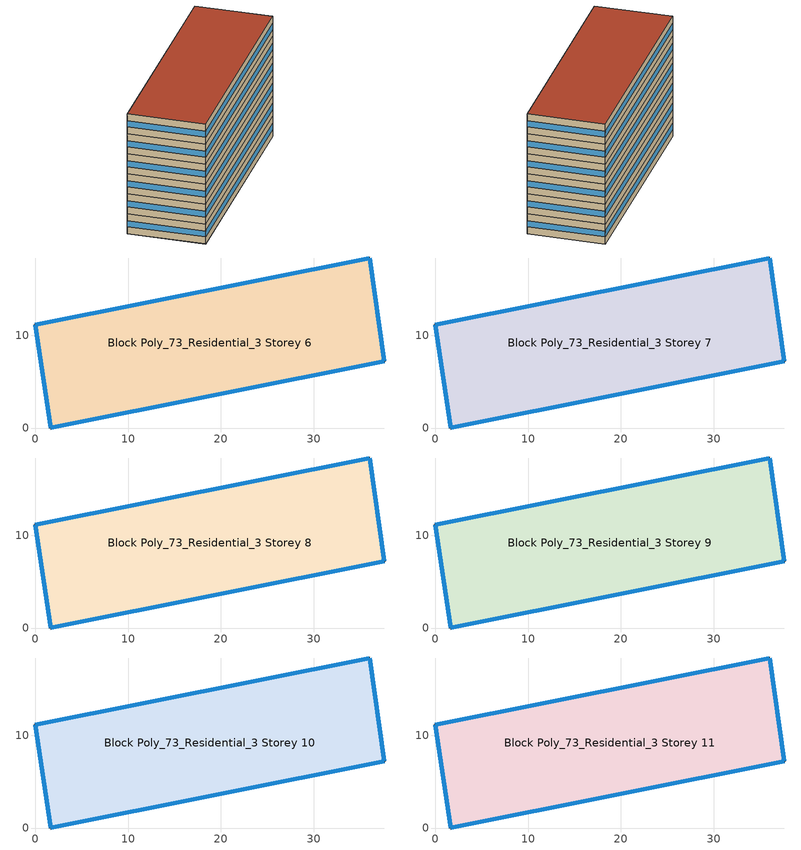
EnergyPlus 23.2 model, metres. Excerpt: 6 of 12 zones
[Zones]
Block Poly_73_Residential_3 Storey 6
 floor to Block Poly_73_Residential_3 Storey 5 (HSCWZ_Residential_2005_FloorSlab): 36.02,18.31 37.6,7.21 1.67,0 0,11.11 z18
 wall outside (HSCWZ_Residential_2005_ExtWall): 0,11.11 1.67,0 37.6,7.21 36.02,18.31 0,11.11 z18:21
 window (HSCWZ_Residential_2005_Win): 0,11.1 1.67,0.01 / 1.69,0 37.58,7.2 / 37.59,7.21 36.02,18.31 / 36,18.31 0.02,11.11 z19.05:19.95
Block Poly_73_Residential_3 Storey 7
 floor to Block Poly_73_Residential_3 Storey 6 (HSCWZ_Residential_2005_FloorSlab): 36.02,18.31 37.6,7.21 1.67,0 0,11.11 z21
 wall outside (HSCWZ_Residential_2005_ExtWall): 0,11.11 1.67,0 37.6,7.21 36.02,18.31 0,11.11 z21:24
 window (HSCWZ_Residential_2005_Win): 0,11.1 1.67,0.01 / 1.69,0 37.58,7.2 / 37.59,7.21 36.02,18.31 / 36,18.31 0.02,11.11 z22.05:22.95
Block Poly_73_Residential_3 Storey 8
 floor to Block Poly_73_Residential_3 Storey 7 (HSCWZ_Residential_2005_FloorSlab): 36.02,18.31 37.6,7.21 1.67,0 0,11.11 z24
 wall outside (HSCWZ_Residential_2005_ExtWall): 0,11.11 1.67,0 37.6,7.21 36.02,18.31 0,11.11 z24:27
 window (HSCWZ_Residential_2005_Win): 0,11.1 1.67,0.01 / 1.69,0 37.58,7.2 / 37.59,7.21 36.02,18.31 / 36,18.31 0.02,11.11 z25.05:25.95
Block Poly_73_Residential_3 Storey 9
 floor to Block Poly_73_Residential_3 Storey 8 (HSCWZ_Residential_2005_FloorSlab): 36.02,18.31 37.6,7.21 1.67,0 0,11.11 z27
 wall outside (HSCWZ_Residential_2005_ExtWall): 0,11.11 1.67,0 37.6,7.21 36.02,18.31 0,11.11 z27:30
 window (HSCWZ_Residential_2005_Win): 0,11.1 1.67,0.01 / 1.69,0 37.58,7.2 / 37.59,7.21 36.02,18.31 / 36,18.31 0.02,11.11 z28.05:28.95
Block Poly_73_Residential_3 Storey 10
 floor to Block Poly_73_Residential_3 Storey 9 (HSCWZ_Residential_2005_FloorSlab): 36.02,18.31 37.6,7.21 1.67,0 0,11.11 z30
 wall outside (HSCWZ_Residential_2005_ExtWall): 0,11.11 1.67,0 37.6,7.21 36.02,18.31 0,11.11 z30:33
 window (HSCWZ_Residential_2005_Win): 0,11.1 1.67,0.01 / 1.69,0 37.58,7.2 / 37.59,7.21 36.02,18.31 / 36,18.31 0.02,11.11 z31.05:31.95
Block Poly_73_Residential_3 Storey 11
 floor to Block Poly_73_Residential_3 Storey 10 (HSCWZ_Residential_2005_FloorSlab): 36.02,18.31 37.6,7.21 1.67,0 0,11.11 z33
 wall outside (HSCWZ_Residential_2005_ExtWall): 0,11.11 1.67,0 37.6,7.21 36.02,18.31 0,11.11 z33:36
 window (HSCWZ_Residential_2005_Win): 0,11.1 1.67,0.01 / 1.69,0 37.58,7.2 / 37.59,7.21 36.02,18.31 / 36,18.31 0.02,11.11 z34.05:34.95
 roof outside (HSCWZ_Residential_2005_Roof): 37.6,7.21 36.02,18.31 0,11.11 1.67,0 z36
[BUILDING]
shang4hai3shi4_Residential_3_2_11_2005: North Axis=0; Terrain=City; Loads Convergence Tolerance Value=0.04; Temperature Convergence Tolerance Value=0.4; Solar Distribution=FullExterior; Maximum Number of Warmup Days=25; Minimum Number of Warmup Days=1
[Material] Thermal Absorptance=0.9; Solar Absorptance=0.7; Visible Absorptance=0.7
Name | Roughness | Thickness | Conductivity | Density | Specific Heat
Concrete | MediumRough | 0.1 | 1.7 | 2240 | 900
Brick | MediumRough | 0.1 | 0.72 | 1920 | 840
Tile | Smooth | 0.02 | 1.3 | 2200 | 900
AsphaltFelt | Smooth | 0.01 | 0.2 | 960 | 1000
[MATERIAL] Roughness=Rough; Conductivity=0.04; Density=40; Specific Heat=1500; Thermal Absorptance=0.9; Solar Absorptance=0.7; Visible Absorptance=0.7
Name | Thickness
Insulation 0.011 | 0.011
Insulation 0.029 | 0.029
Insulation 0.044 | 0.044
[WindowMaterial:SimpleGlazingSystem]
HSCWZ_Residential_2005_Win_material: UFactor=3.7; Solar Heat Gain Coefficient=0.5475
[Construction]
HSCWZ_Residential_2005_FloorSlab: Tile, Concrete, Insulation 0.044, Concrete, Tile
HSCWZ_Residential_2005_Win: HSCWZ_Residential_2005_Win_material
[CONSTRUCTION]
HSCWZ_Residential_2005_Roof: AsphaltFelt, Concrete, Insulation 0.029
HSCWZ_Residential_2005_ExtWall: Brick, Concrete, Insulation 0.011
[ZONE] Type=1; Multiplier=1; Ceiling Height=autocalculate; Volume=autocalculate; Floor Area=autocalculate; Part of Total Floor Area=Yes
Block Poly_73_Residential_3 Storey 6; Block Poly_73_Residential_3 Storey 7; Block Poly_73_Residential_3 Storey 8; Block Poly_73_Residential_3 Storey 9; Block Poly_73_Residential_3 Storey 10; Block Poly_73_Residential_3 Storey 11
[PEOPLE] Number of People Schedule=People_Schedule; Number of People Calculation Method=Area/Person; Floor Area per Person=18; Fraction Radiant=0.3; Sensible Heat Fraction=autocalculate; Activity Level Schedule=CN_GenericActivityLevel; Carbon Dioxide Generation Rate=3.82e-08; Enable ASHRAE 55 Comfort Warnings=No; Mean Radiant Temperature Calculation Type=ZoneAveraged; Clothing Insulation Calculation Method=ClothingInsulationSchedule; Cold Stress Temperature Threshold=15.56; Heat Stress Temperature Threshold=30
Name | Zone or ZoneList or Space or SpaceList
People_Block Poly_73_Residential_3 Storey 6 | Block Poly_73_Residential_3 Storey 6
People_Block Poly_73_Residential_3 Storey 7 | Block Poly_73_Residential_3 Storey 7
People_Block Poly_73_Residential_3 Storey 8 | Block Poly_73_Residential_3 Storey 8
People_Block Poly_73_Residential_3 Storey 9 | Block Poly_73_Residential_3 Storey 9
People_Block Poly_73_Residential_3 Storey 10 | Block Poly_73_Residential_3 Storey 10
People_Block Poly_73_Residential_3 Storey 11 | Block Poly_73_Residential_3 Storey 11
[LIGHTS] Schedule=Lights_Schedule; Design Level Calculation Method=Watts/Area; Watts per Zone Floor Area=7; Return Air Fraction=0; Fraction Radiant=0; Fraction Visible=0; Fraction Replaceable=1; EndUse Subcategory=General; Return Air Fraction Calculated from Plenum Temperature=No; Return Air Fraction Function of Plenum Temperature Coefficient 1=0; Return Air Fraction Function of Plenum Temperature Coefficient 2=0
Name | Zone or ZoneList or Space or SpaceList
Lights_Block Poly_73_Residential_3 Storey 6 | Block Poly_73_Residential_3 Storey 6
Lights_Block Poly_73_Residential_3 Storey 7 | Block Poly_73_Residential_3 Storey 7
Lights_Block Poly_73_Residential_3 Storey 8 | Block Poly_73_Residential_3 Storey 8
Lights_Block Poly_73_Residential_3 Storey 9 | Block Poly_73_Residential_3 Storey 9
Lights_Block Poly_73_Residential_3 Storey 10 | Block Poly_73_Residential_3 Storey 10
Lights_Block Poly_73_Residential_3 Storey 11 | Block Poly_73_Residential_3 Storey 11
[ELECTRICEQUIPMENT] Schedule=ElectricEquipment_Schedule; Design Level Calculation Method=Watts/Area; Watts per Zone Floor Area=5.5; Fraction Latent=0; Fraction Radiant=0; Fraction Lost=0; EndUse Subcategory=General
Name | Zone or ZoneList or Space or SpaceList
ElectricEquipment_Block Poly_73_Residential_3 Storey 6 | Block Poly_73_Residential_3 Storey 6
ElectricEquipment_Block Poly_73_Residential_3 Storey 7 | Block Poly_73_Residential_3 Storey 7
ElectricEquipment_Block Poly_73_Residential_3 Storey 8 | Block Poly_73_Residential_3 Storey 8
ElectricEquipment_Block Poly_73_Residential_3 Storey 9 | Block Poly_73_Residential_3 Storey 9
ElectricEquipment_Block Poly_73_Residential_3 Storey 10 | Block Poly_73_Residential_3 Storey 10
ElectricEquipment_Block Poly_73_Residential_3 Storey 11 | Block Poly_73_Residential_3 Storey 11
[ZONEINFILTRATION:DESIGNFLOWRATE] Schedule=AirEx_ConditionedTime_Schedule; Design Flow Rate Calculation Method=AirChanges/Hour; Air Changes per Hour=1; Constant Term Coefficient=1; Temperature Term Coefficient=0; Velocity Term Coefficient=0; Velocity Squared Term Coefficient=0
Name | Zone or ZoneList or Space or SpaceList
Infil 7 | Block Poly_73_Residential_3 Storey 6
Infil 8 | Block Poly_73_Residential_3 Storey 7
Infil 9 | Block Poly_73_Residential_3 Storey 8
Infil 10 | Block Poly_73_Residential_3 Storey 9
Infil 11 | Block Poly_73_Residential_3 Storey 10
Infil 12 | Block Poly_73_Residential_3 Storey 11
[HVACTEMPLATE:ZONE:IDEALLOADSAIRSYSTEM] Template Thermostat=HVACTemp; System Availability Schedule=HVAC_ConditionedTime_Schedule; Maximum Heating Supply Air Temperature=50; Minimum Cooling Supply Air Temperature=13; Maximum Heating Supply Air Humidity Ratio=0.0156; Minimum Cooling Supply Air Humidity Ratio=0.0077; Heating Limit=NoLimit; Cooling Limit=NoLimit; Heating Availability Schedule=Heating_Period_Schedule; Cooling Availability Schedule=Cooling_Period_Schedule; Dehumidification Control Type=ConstantSensibleHeatRatio; Cooling Sensible Heat Ratio=0.7; Dehumidification Setpoint=60; Humidification Control Type=None; Humidification Setpoint=30; Outdoor Air Method=None; Outdoor Air Flow Rate per Person=0.00944; Outdoor Air Flow Rate per Zone Floor Area=0; Outdoor Air Flow Rate per Zone=0; Demand Controlled Ventilation Type=None; Outdoor Air Economizer Type=NoEconomizer; Heat Recovery Type=None; Sensible Heat Recovery Effectiveness=0.7; Latent Heat Recovery Effectiveness=0.65
Block Poly_73_Residential_3 Storey 6; Block Poly_73_Residential_3 Storey 7; Block Poly_73_Residential_3 Storey 8; Block Poly_73_Residential_3 Storey 9; Block Poly_73_Residential_3 Storey 10; Block Poly_73_Residential_3 Storey 11
[SCHEDULE:COMPACT]
People_Schedule: Through: 12/31, For: Weekdays, Until: 06:00, 0.98, Until: 07:00, 0.85, Until: 08:00, 0.65, Until: 17:00, 0.1, Until: 19:00, 0.75, Until: 22:00, 0.9, Until: 24:00, 0.95, For: AllOtherDays, Until: 09:00, 0.95, Until: 18:00, 0.6, Until: 24:00, 0.9
Lights_Schedule: Through: 12/31, For: AllDays, Until: 19:00, 0, Until: 24:00, 1
ElectricEquipment_Schedule: Through: 12/31, For: AllDays, Until: 12:00, 0.23, Until: 14:00, 0.69, Until: 20:00, 0.23, Until: 24:00, 1
Heating_Period_Schedule: Through: 04/15, For: AllDays, Until: 24:00, 1, Through: 11/01, For: AllDays, Until: 24:00, 0, Through: 12/31, For: AllDays, Until: 24:00, 1
Cooling_Period_Schedule: Through: 04/15, For: AllDays, Until: 24:00, 0, Through: 10/31, For: AllDays, Until: 24:00, 1, Through: 12/31, For: AllDays, Until: 24:00, 0
HVAC_ConditionedTime_Schedule: Through: 12/31, For: Weekdays, Until: 07:00, 1, Until: 19:00, 0, Until: 24:00, 1, For: AllOtherDays, Until: 24:00, 1
AirEx_ConditionedTime_Schedule: Through: 12/31, For: Weekdays, Until: 08:00, 0.5, Until: 17:00, 0, Until: 24:00, 0.5, For: AllOtherDays, Until: 24:00, 0.5
CN_GenericActivityLevel: Through: 12/31, For: Weekdays, Until: 08:00, 80, Until: 18:00, 120, Until: 24:00, 80, For: AllOtherDays, Until: 24:00, 80
